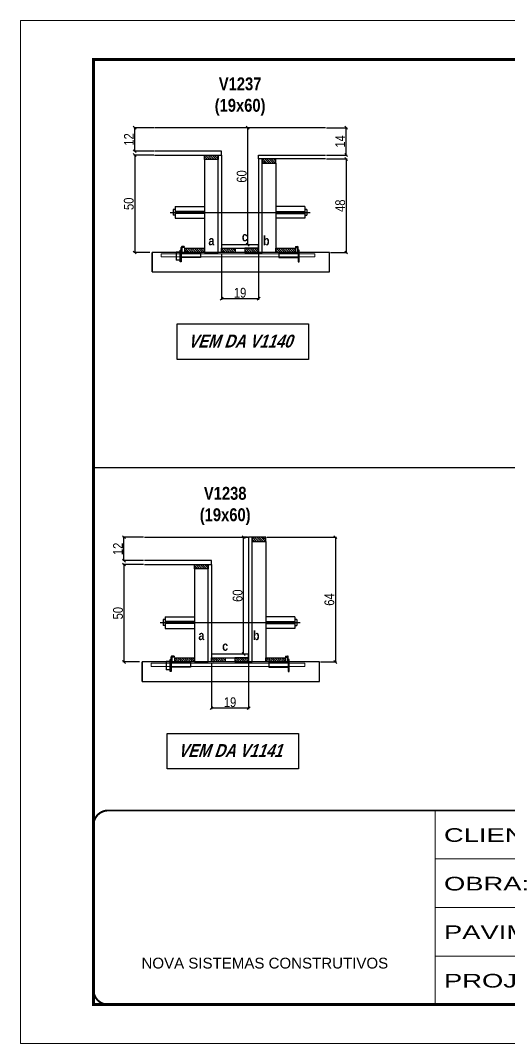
# Model space of a CAD drawing. Extents: x 3309 to 9563, y -2522 to 14608.
# Drawn here: x 3309 to 3811, y 5518 to 6568 of the extents above; entities that cross this region are included whole.
import ezdxf

# ---------------------------------------------------------------- set-up
doc = ezdxf.new("R2010")
doc.units = 0
for name, pattern in [('CONTINUO', [0]), ('DASHED', [0.75, 0.5, -0.25]), ('HIDDEN', [0.375, 0.25, -0.125])]:
    doc.linetypes.add(name, pattern=pattern)
for name, color, linetype in [('barrote', 251, 'Continuous'), ('COTA', 241, 'Continuous'), ('detalhes', 4, 'Continuous'), ('NOMENCLATURA', 7, 'Continuous'), ('Painéis', 200, 'Continuous'), ('presilha', 1, 'Continuous'), ('SARR_2.2x10', 60, 'Continuous'), ('SARR_2.2x7', 40, 'Continuous'), ('SARR_3.5x7', 81, 'Continuous'), ('TENSOR', 3, 'Continuous')]:
    doc.layers.add(name, color=color, linetype=linetype)
for name, color, linetype, lineweight in [('CONCRETO', 251, 'Continuous', 25), ('Folhas', 255, 'Continuous', 9), ('SARRAFO DE PRESSAO', 251, 'DASHED', 9), ('SCO-___-LAJ', 2, 'Continuous', 0)]:
    doc.layers.add(name, color=color, linetype=linetype, lineweight=lineweight)
doc.styles.add('ARIAL', font='arial.ttf')
doc.styles.add('COTA TECNICA 2X', font='techl___.ttf', dxfattribs={"height": 10})
doc.styles.add('TECNICA', font='techb___.ttf', dxfattribs={"height": 10})
doc.styles.add('Tecnologia', font='')
doc.styles.get('Tecnologia').set_extended_font_data('Forgotten Futurist')
doc.dimstyles.new('SECAO', dxfattribs={"dimscale": 0.333333, "dimtxt": 5, "dimasz": 9, "dimexe": 3, "dimexo": 3, "dimgap": 3, "dimtad": 1, "dimdec": 1, "dimlfac": 0.5, "dimzin": 12, "dimdsep": 46, "dimtxsty": 'COTA TECNICA 2X', "dimblk1": 'OBLIQUE', "dimblk2": 'OBLIQUE', "dimsah": 1, "dimcen": 0.9, "dimclrd": 4, "dimclre": 4, "dimclrt": 240, "dimadec": 1, "dimazin": 3, "dimtfac": 1, "dimtdec": 1, "dimtmove": 0, "dimatfit": 3, "dimfxl": 1, "dimtolj": 1, "dimtzin": 12, "dimarcsym": 0})
pattern_1 = [(135, (36751.3265, -117182.4914), (-1.122532015, -1.122532015), [])]
pattern_2 = [(135, (36741.051, -117602.7127), (-1.122532015, -1.122532015), [])]

# ---------------------------------------------------------------- blocks, each defined once
blk = doc.blocks.new('9999999999')
at = {"color": 30, "linetype": 'CONTINUO'}
for p, q in [((98564.6, 34230.2), (98564.6, 34429.4)), ((98564.6, 34379.6), (99584, 34379.6)), ((98564.6, 34329.8), (99488, 34329.8)), ((98564.6, 34280), (99488, 34280))]:
    blk.add_line(p, q, dxfattribs=at)
at = {"color": 30, "linetype": 'CONTINUO', "const_width": 2}
blk.add_lwpolyline([(99584, 34230.2), (99584, 34414.4, 0.414214), (99569, 34429.4), (98229, 34429.4, 0.414214), (98214, 34414.4), (98214, 34245.2, 0.414214), (98229, 34230.2), (99584, 34230.2)], format="xyb", dxfattribs=at)
at = {"layer": 'Folhas'}
blk.add_lwpolyline([(98139, 34190.2), (99624, 34190.2), (99624, 35240.2), (98139, 35240.2)], close=True, dxfattribs=at)
at = {"layer": 'Folhas', "color": 30, "const_width": 3}
blk.add_lwpolyline([(98214, 34230.2), (99584, 34230.2), (99584, 35200.2), (98214, 35200.2)], close=True, dxfattribs=at)
at = {"color": 7, "linetype": 'Continuous', "ltscale": 5, "style": 'ARIAL'}
blk.add_text('NOVA SISTEMAS CONSTRUTIVOS', height=11.059, dxfattribs=at).set_placement((98263.2, 34267.2))
at = {"layer": 'Folhas', "color": 7, "style": 'Tecnologia', "width": 1.5}
for s, p in [('CLIENTE:', (98573.7, 34397.2)), ('OBRA:', (98573.7, 34347.3)), ('PAVIMENTO:', (98573.7, 34297.5)), ('PROJETO:', (98573.7, 34247.7))]:
    blk.add_text(s, height=14, dxfattribs=at).set_placement(p)
blk = doc.blocks.new('_Oblique')
at = {"color": 0, "linetype": 'ByBlock', "lineweight": -2}
blk.add_line((-0.5, -0.5), (0.5, 0.5), dxfattribs=at)
blk = doc.blocks.new('*D668')
at = {"layer": 'COTA', "color": 4, "lineweight": -2, "transparency": 16777216}
for p, q in [((3515.8, 6328.7), (3515.8, 6281.2)), ((3553.8, 6328.7), (3553.8, 6281.2)), ((3553.8, 6282.2), (3515.8, 6282.2))]:
    blk.add_line(p, q, dxfattribs=at)
at = {"layer": 'Defpoints', "color": 0, "transparency": 16777216}
for p in [(3515.8, 6329.7), (3553.8, 6329.7), (3515.8, 6282.2)]:
    blk.add_point(p, dxfattribs=at)
at = {"layer": 'COTA', "color": 4, "lineweight": -2, "transparency": 16777216, "xscale": 3, "yscale": 3, "zscale": 3, "rotation": 180}
blk.add_blockref('_Oblique', (3515.8, 6282.2), dxfattribs=at)
at = {"layer": 'COTA', "color": 4, "lineweight": -2, "transparency": 16777216, "xscale": 3, "yscale": 3, "zscale": 3}
blk.add_blockref('_Oblique', (3553.8, 6282.2), dxfattribs=at)
at = {"layer": 'COTA', "color": 240, "transparency": 16777216, "insert": (3534.8, 6288.3), "char_height": 10, "attachment_point": 5, "style": 'COTA TECNICA 2X'}
blk.add_mtext('\\A1;19', dxfattribs=at)
blk = doc.blocks.new('PRESILHA METÁLICA 1')
at = {"layer": 'presilha'}
for p, q in [((7.5, 10.6), (7.5, 19.9)), ((12, 21), (8.6, 21)), ((9, 11.6), (9, 18.9)), ((12, 19.5), (9.6, 19.5)), ((12, 21), (12, 19.5)), ((0, 13), (6, 13)), ((0, 13), (0, 0)), ((6, 0), (0, 0)), ((6, 15.5), (7.5, 15.5)), ((6, -2.5), (6, 15.5)), ((6, 13), (6, 0)), ((7.5, 15.5), (7.5, -2.5)), ((37.5, 4.1), (7.5, 4.1)), ((37.5, 11), (9.6, 11)), ((37.5, 11), (37.5, 4.1)), ((7.5, -2.5), (6, -2.5))]:
    blk.add_line(p, q, dxfattribs=at)
for centre, radius, start, end in [((8.6, 19.9), 1.14, 90, 180), ((9.6, 18.9), 0.57, 90, 180), ((9.6, 11.6), 0.57, 180, 270)]:
    blk.add_arc(centre, radius, start, end, dxfattribs=at)
blk = doc.blocks.new('PRESILHA METÁLICA 2')
at = {"layer": 'presilha'}
for p, q in [((-5.2, 23.5), (-5.2, 22)), ((-5.2, 23.5), (-1.9, 23.5)), ((-5.2, 22), (-2.8, 22)), ((-2.2, 14.1), (-2.2, 21.4)), ((0.8, 18), (-0.8, 18)), ((-0.8, 18), (-0.8, 0)), ((-0.8, 14.6), (-0.8, 22.4)), ((0.8, 0), (0.8, 18)), ((-30.8, 13.5), (-30.8, 6.6)), ((-30.8, 13.5), (-2.8, 13.5)), ((-30.8, 6.6), (-0.8, 6.6)), ((-0.8, 0), (0.8, 0))]:
    blk.add_line(p, q, dxfattribs=at)
for centre, radius, start, end in [((-2.8, 21.4), 0.57, 0, 90), ((-1.9, 22.4), 1.14, 0, 90), ((-2.8, 14.1), 0.57, 270, 0)]:
    blk.add_arc(centre, radius, start, end, dxfattribs=at)
blk = doc.blocks.new('*D669')
at = {"layer": 'COTA', "color": 4, "lineweight": -2, "transparency": 16777216}
for p, q in [((3446.1, 6429.7), (3425.7, 6429.7)), ((3426.7, 6429.7), (3426.7, 6329.7)), ((3442, 6329.7), (3425.7, 6329.7))]:
    blk.add_line(p, q, dxfattribs=at)
at = {"layer": 'Defpoints', "color": 0, "transparency": 16777216}
for p in [(3447.1, 6429.7), (3426.7, 6329.7), (3443, 6329.7)]:
    blk.add_point(p, dxfattribs=at)
at = {"layer": 'COTA', "color": 4, "lineweight": -2, "transparency": 16777216, "xscale": 3, "yscale": 3, "zscale": 3}
for p, rotation in [((3426.7, 6429.7), 90), ((3426.7, 6329.7), 270)]:
    blk.add_blockref('_Oblique', p, dxfattribs=dict(at, rotation=rotation))
at = {"layer": 'COTA', "color": 240, "transparency": 16777216, "insert": (3420.6, 6379.7), "char_height": 10, "attachment_point": 5, "rotation": 90, "style": 'COTA TECNICA 2X'}
blk.add_mtext('\\A1;50', dxfattribs=at)
blk = doc.blocks.new('*D670')
at = {"layer": 'COTA', "color": 4, "lineweight": -2, "transparency": 16777216}
for p, q in [((3623.5, 6425.7), (3644.7, 6425.7)), ((3643.7, 6425.7), (3643.7, 6329.7)), ((3627.6, 6329.7), (3644.7, 6329.7))]:
    blk.add_line(p, q, dxfattribs=at)
at = {"layer": 'Defpoints', "color": 0, "transparency": 16777216}
for p in [(3622.5, 6425.7), (3626.6, 6329.7), (3643.7, 6329.7)]:
    blk.add_point(p, dxfattribs=at)
at = {"layer": 'COTA', "color": 4, "lineweight": -2, "transparency": 16777216, "xscale": 3, "yscale": 3, "zscale": 3}
for p, rotation in [((3643.7, 6425.7), 90), ((3643.7, 6329.7), 270)]:
    blk.add_blockref('_Oblique', p, dxfattribs=dict(at, rotation=rotation))
at = {"layer": 'COTA', "color": 240, "transparency": 16777216, "insert": (3637.6, 6377.7), "char_height": 10, "attachment_point": 5, "rotation": 90, "style": 'COTA TECNICA 2X'}
blk.add_mtext('\\A1;48', dxfattribs=at)
blk = doc.blocks.new('*D671')
at = {"layer": 'COTA', "color": 4, "lineweight": -2, "transparency": 16777216}
for p, q in [((3552.8, 6457.7), (3541.6, 6457.7)), ((3542.6, 6337.7), (3542.6, 6457.7)), ((3552.8, 6337.7), (3541.6, 6337.7))]:
    blk.add_line(p, q, dxfattribs=at)
at = {"layer": 'Defpoints', "color": 0, "transparency": 16777216}
for p in [(3542.6, 6457.7), (3553.8, 6457.7), (3553.8, 6337.7)]:
    blk.add_point(p, dxfattribs=at)
at = {"layer": 'COTA', "color": 4, "lineweight": -2, "transparency": 16777216, "xscale": 3, "yscale": 3, "zscale": 3}
for p, rotation in [((3542.6, 6457.7), 90), ((3542.6, 6337.7), 270)]:
    blk.add_blockref('_Oblique', p, dxfattribs=dict(at, rotation=rotation))
at = {"layer": 'COTA', "color": 240, "transparency": 16777216, "insert": (3536.5, 6407.7), "char_height": 10, "attachment_point": 5, "rotation": 90, "style": 'COTA TECNICA 2X'}
blk.add_mtext('\\A1;60', dxfattribs=at)
blk = doc.blocks.new('*D672')
at = {"layer": 'COTA', "color": 4, "lineweight": -2, "transparency": 16777216}
for p, q in [((3623.5, 6457.7), (3644.7, 6457.7)), ((3643.7, 6429.7), (3643.7, 6457.7)), ((3623.5, 6429.7), (3644.7, 6429.7))]:
    blk.add_line(p, q, dxfattribs=at)
at = {"layer": 'Defpoints', "color": 0, "transparency": 16777216}
for p in [(3622.5, 6457.7), (3643.7, 6457.7), (3622.5, 6429.7)]:
    blk.add_point(p, dxfattribs=at)
at = {"layer": 'COTA', "color": 4, "lineweight": -2, "transparency": 16777216, "xscale": 3, "yscale": 3, "zscale": 3}
for p, rotation in [((3643.7, 6457.7), 90), ((3643.7, 6429.7), 270)]:
    blk.add_blockref('_Oblique', p, dxfattribs=dict(at, rotation=rotation))
at = {"layer": 'COTA', "color": 240, "transparency": 16777216, "insert": (3637.6, 6443.7), "char_height": 10, "attachment_point": 5, "rotation": 90, "style": 'COTA TECNICA 2X'}
blk.add_mtext('\\A1;14', dxfattribs=at)
blk = doc.blocks.new('*D680')
at = {"layer": 'COTA', "color": 4, "lineweight": -2, "transparency": 16777216}
for p, q in [((3446.1, 6457.7), (3425.7, 6457.7)), ((3426.7, 6433.7), (3426.7, 6457.7)), ((3446.1, 6433.7), (3425.7, 6433.7))]:
    blk.add_line(p, q, dxfattribs=at)
at = {"layer": 'Defpoints', "color": 0, "transparency": 16777216}
for p in [(3426.7, 6457.7), (3447.1, 6457.7), (3447.1, 6433.7)]:
    blk.add_point(p, dxfattribs=at)
at = {"layer": 'COTA', "color": 4, "lineweight": -2, "transparency": 16777216, "xscale": 3, "yscale": 3, "zscale": 3}
for p, rotation in [((3426.7, 6457.7), 90), ((3426.7, 6433.7), 270)]:
    blk.add_blockref('_Oblique', p, dxfattribs=dict(at, rotation=rotation))
at = {"layer": 'COTA', "color": 240, "transparency": 16777216, "insert": (3420.7, 6445.7), "char_height": 10, "attachment_point": 5, "rotation": 90, "style": 'COTA TECNICA 2X'}
blk.add_mtext('\\A1;12', dxfattribs=at)
blk = doc.blocks.new('*D694')
at = {"layer": 'COTA', "color": 4, "lineweight": -2, "transparency": 16777216}
for p, q in [((3505.5, 5908.5), (3505.5, 5861)), ((3543.5, 5908.5), (3543.5, 5861)), ((3543.5, 5862), (3505.5, 5862))]:
    blk.add_line(p, q, dxfattribs=at)
at = {"layer": 'Defpoints', "color": 0, "transparency": 16777216}
for p in [(3505.5, 5909.5), (3543.5, 5909.5), (3505.5, 5862)]:
    blk.add_point(p, dxfattribs=at)
at = {"layer": 'COTA', "color": 4, "lineweight": -2, "transparency": 16777216, "xscale": 3, "yscale": 3, "zscale": 3, "rotation": 180}
blk.add_blockref('_Oblique', (3505.5, 5862), dxfattribs=at)
at = {"layer": 'COTA', "color": 4, "lineweight": -2, "transparency": 16777216, "xscale": 3, "yscale": 3, "zscale": 3}
blk.add_blockref('_Oblique', (3543.5, 5862), dxfattribs=at)
at = {"layer": 'COTA', "color": 240, "transparency": 16777216, "insert": (3524.5, 5868.1), "char_height": 10, "attachment_point": 5, "style": 'COTA TECNICA 2X'}
blk.add_mtext('\\A1;19', dxfattribs=at)
blk = doc.blocks.new('*D695')
at = {"layer": 'COTA', "color": 4, "lineweight": -2, "transparency": 16777216}
for p, q in [((3562.1, 6037.5), (3633.6, 6037.5)), ((3632.6, 6037.5), (3632.6, 5909.5)), ((3617.3, 5909.5), (3633.6, 5909.5))]:
    blk.add_line(p, q, dxfattribs=at)
at = {"layer": 'Defpoints', "color": 0, "transparency": 16777216}
for p in [(3561.1, 6037.5), (3616.3, 5909.5), (3632.6, 5909.5)]:
    blk.add_point(p, dxfattribs=at)
at = {"layer": 'COTA', "color": 4, "lineweight": -2, "transparency": 16777216, "xscale": 3, "yscale": 3, "zscale": 3}
for p, rotation in [((3632.6, 6037.5), 90), ((3632.6, 5909.5), 270)]:
    blk.add_blockref('_Oblique', p, dxfattribs=dict(at, rotation=rotation))
at = {"layer": 'COTA', "color": 240, "transparency": 16777216, "insert": (3626.5, 5973.5), "char_height": 10, "attachment_point": 5, "rotation": 90, "style": 'COTA TECNICA 2X'}
blk.add_mtext('\\A1;64', dxfattribs=at)
blk = doc.blocks.new('*D696')
at = {"layer": 'COTA', "color": 4, "lineweight": -2, "transparency": 16777216}
for p, q in [((3435.8, 6009.5), (3414.6, 6009.5)), ((3415.6, 6009.5), (3415.6, 5909.5)), ((3431.7, 5909.5), (3414.6, 5909.5))]:
    blk.add_line(p, q, dxfattribs=at)
at = {"layer": 'Defpoints', "color": 0, "transparency": 16777216}
for p in [(3436.8, 6009.5), (3415.6, 5909.5), (3432.7, 5909.5)]:
    blk.add_point(p, dxfattribs=at)
at = {"layer": 'COTA', "color": 4, "lineweight": -2, "transparency": 16777216, "xscale": 3, "yscale": 3, "zscale": 3}
for p, rotation in [((3415.6, 6009.5), 90), ((3415.6, 5909.5), 270)]:
    blk.add_blockref('_Oblique', p, dxfattribs=dict(at, rotation=rotation))
at = {"layer": 'COTA', "color": 240, "transparency": 16777216, "insert": (3409.5, 5959.5), "char_height": 10, "attachment_point": 5, "rotation": 90, "style": 'COTA TECNICA 2X'}
blk.add_mtext('\\A1;50', dxfattribs=at)
blk = doc.blocks.new('*D697')
at = {"layer": 'COTA', "color": 4, "lineweight": -2, "transparency": 16777216}
for p, q in [((3542.5, 6037.5), (3537.4, 6037.5)), ((3538.4, 5917.5), (3538.4, 6037.5)), ((3542.5, 5917.5), (3537.4, 5917.5))]:
    blk.add_line(p, q, dxfattribs=at)
at = {"layer": 'Defpoints', "color": 0, "transparency": 16777216}
for p in [(3538.4, 6037.5), (3543.5, 6037.5), (3543.5, 5917.5)]:
    blk.add_point(p, dxfattribs=at)
at = {"layer": 'COTA', "color": 4, "lineweight": -2, "transparency": 16777216, "xscale": 3, "yscale": 3, "zscale": 3}
for p, rotation in [((3538.4, 6037.5), 90), ((3538.4, 5917.5), 270)]:
    blk.add_blockref('_Oblique', p, dxfattribs=dict(at, rotation=rotation))
at = {"layer": 'COTA', "color": 240, "transparency": 16777216, "insert": (3532.3, 5977.5), "char_height": 10, "attachment_point": 5, "rotation": 90, "style": 'COTA TECNICA 2X'}
blk.add_mtext('\\A1;60', dxfattribs=at)
blk = doc.blocks.new('*D698')
at = {"layer": 'COTA', "color": 4, "lineweight": -2, "transparency": 16777216}
for p, q in [((3435.8, 6037.5), (3414.6, 6037.5)), ((3415.6, 6013.5), (3415.6, 6037.5)), ((3435.8, 6013.5), (3414.6, 6013.5))]:
    blk.add_line(p, q, dxfattribs=at)
at = {"layer": 'Defpoints', "color": 0, "transparency": 16777216}
for p in [(3415.6, 6037.5), (3436.8, 6037.5), (3436.8, 6013.5)]:
    blk.add_point(p, dxfattribs=at)
at = {"layer": 'COTA', "color": 4, "lineweight": -2, "transparency": 16777216, "xscale": 3, "yscale": 3, "zscale": 3}
for p, rotation in [((3415.6, 6037.5), 90), ((3415.6, 6013.5), 270)]:
    blk.add_blockref('_Oblique', p, dxfattribs=dict(at, rotation=rotation))
at = {"layer": 'COTA', "color": 240, "transparency": 16777216, "insert": (3409.5, 6025.5), "char_height": 10, "attachment_point": 5, "rotation": 90, "style": 'COTA TECNICA 2X'}
blk.add_mtext('\\A1;12', dxfattribs=at)

msp = doc.modelspace()

# ---------------------------------------------------------------- hatches: boundary and pattern name
at = {"layer": 'SARR_2.2x10'}
h = msp.add_hatch(dxfattribs=at)
h.set_pattern_fill('ANSI31', color=256, scale=0.5, angle=90)
h.set_pattern_definition([(135, (36671.7265, -117182.4914), (-1.122532015, -1.122532015), [])])
h.paths.add_polyline_path([(3478.19, 6334.08), (3478.19, 6329.68), (3498.19, 6329.68), (3498.19, 6334.08)])
h = msp.add_hatch(dxfattribs=at)
h.set_pattern_fill('ANSI31', color=256, scale=0.5, angle=90)
h.set_pattern_definition([(135, (36764.9265, -117182.4914), (-1.122532015, -1.122532015), [])])
h.paths.add_polyline_path([(3571.39, 6334.08), (3571.39, 6329.68), (3591.39, 6329.68), (3591.39, 6334.08)])
h = msp.add_hatch(dxfattribs=at)
h.set_pattern_fill('ANSI31', color=256, scale=0.5, angle=90)
h.set_pattern_definition([(135, (36661.451, -117602.7127), (-1.122532015, -1.122532015), [])])
h.paths.add_polyline_path([(3467.91, 5913.86), (3467.91, 5909.46), (3487.91, 5909.46), (3487.91, 5913.86)])
h = msp.add_hatch(dxfattribs=at)
h.set_pattern_fill('ANSI31', color=256, scale=0.5, angle=90)
h.set_pattern_definition([(135, (36754.651, -117602.7127), (-1.122532015, -1.122532015), [])])
h.paths.add_polyline_path([(3561.11, 5913.86), (3561.11, 5909.46), (3581.11, 5909.46), (3581.11, 5913.86)])
at = {"layer": 'SARR_2.2x7'}
h = msp.add_hatch(dxfattribs=at)
h.set_pattern_fill('ANSI31', color=256, scale=0.5, angle=90)
h.set_pattern_definition([(135, (36685.7265, -117086.8914), (-1.122532015, -1.122532015), [])])
h.paths.add_polyline_path([(3512.19, 6429.68), (3512.19, 6425.28), (3498.19, 6425.28), (3498.19, 6429.68)])
h = msp.add_hatch(dxfattribs=at)
h.set_pattern_fill('ANSI31', color=256, scale=0.5, angle=90)
h.set_pattern_definition([(135, (36665.7265, -117090.8914), (-1.122532015, -1.122532015), [])])
h.paths.add_polyline_path([(3557.39, 6425.68), (3557.39, 6421.28), (3571.39, 6421.28), (3571.39, 6425.68)])
h = msp.add_hatch(dxfattribs=at)
h.set_pattern_fill('ANSI31', color=256, scale=0.5, angle=90)
h.set_pattern_definition(pattern_1)
h.paths.add_polyline_path([(3529.79, 6329.68), (3529.79, 6334.08), (3515.79, 6334.08), (3515.79, 6329.68)])
h = msp.add_hatch(dxfattribs=at)
h.set_pattern_fill('ANSI31', color=256, scale=0.5, angle=90)
h.set_pattern_definition(pattern_1)
h.paths.add_polyline_path([(3539.79, 6334.08), (3539.79, 6329.68), (3553.79, 6329.68), (3553.79, 6334.08)])
h = msp.add_hatch(dxfattribs=at)
h.set_pattern_fill('ANSI31', color=256, scale=0.5, angle=90)
h.set_pattern_definition([(135, (36675.451, -117479.1127), (-1.122532015, -1.122532015), [])])
h.paths.add_polyline_path([(3547.11, 6037.46), (3547.11, 6033.06), (3561.11, 6033.06), (3561.11, 6037.46)])
h = msp.add_hatch(dxfattribs=at)
h.set_pattern_fill('ANSI31', color=256, scale=0.5, angle=90)
h.set_pattern_definition([(135, (36655.451, -117507.1127), (-1.122532015, -1.122532015), [])])
h.paths.add_polyline_path([(3501.91, 6009.46), (3501.91, 6005.06), (3487.91, 6005.06), (3487.91, 6009.46)])
h = msp.add_hatch(dxfattribs=at)
h.set_pattern_fill('ANSI31', color=256, scale=0.5, angle=90)
h.set_pattern_definition(pattern_2)
h.paths.add_polyline_path([(3519.51, 5909.46), (3519.51, 5913.86), (3505.51, 5913.86), (3505.51, 5909.46)])
h = msp.add_hatch(dxfattribs=at)
h.set_pattern_fill('ANSI31', color=256, scale=0.5, angle=90)
h.set_pattern_definition(pattern_2)
h.paths.add_polyline_path([(3529.51, 5913.86), (3529.51, 5909.46), (3543.51, 5909.46), (3543.51, 5913.86)])

# ---------------------------------------------------------------- linework, layer by layer
at = {"ltscale": 3}
for p, q in [((3466.19, 6373.85), (3466.19, 6367.85)), ((3468.19, 6373.85), (3466.19, 6373.85)), ((3468.19, 6376.85), (3468.19, 6364.85)), ((3468.19, 6376.85), (3498.19, 6376.85)), ((3601.39, 6376.85), (3571.39, 6376.85)), ((3601.39, 6376.85), (3601.39, 6364.85)), ((3603.39, 6373.85), (3601.39, 6373.85)), ((3603.39, 6373.85), (3603.39, 6367.85)), ((3468.19, 6367.85), (3466.19, 6367.85)), ((3498.19, 6371.85), (3468.19, 6371.85)), ((3498.19, 6369.85), (3468.19, 6369.85)), ((3468.19, 6364.85), (3498.19, 6364.85)), ((3571.39, 6371.85), (3601.39, 6371.85)), ((3571.39, 6369.85), (3601.39, 6369.85)), ((3601.39, 6364.85), (3571.39, 6364.85)), ((3601.39, 6367.85), (3603.39, 6367.85)), ((3457.91, 5955.91), (3457.91, 5943.91)), ((3457.91, 5955.91), (3487.91, 5955.91)), ((3591.11, 5955.91), (3561.11, 5955.91)), ((3591.11, 5955.91), (3591.11, 5943.91)), ((3455.91, 5952.91), (3455.91, 5946.91)), ((3457.91, 5952.91), (3455.91, 5952.91)), ((3457.91, 5946.91), (3455.91, 5946.91)), ((3487.91, 5950.91), (3457.91, 5950.91)), ((3487.91, 5948.91), (3457.91, 5948.91)), ((3457.91, 5943.91), (3487.91, 5943.91)), ((3561.11, 5950.91), (3591.11, 5950.91)), ((3561.11, 5948.91), (3591.11, 5948.91)), ((3591.11, 5943.91), (3561.11, 5943.91)), ((3593.11, 5952.91), (3591.11, 5952.91)), ((3591.11, 5946.91), (3593.11, 5946.91)), ((3593.11, 5952.91), (3593.11, 5946.91))]:
    msp.add_line(p, q, dxfattribs=at)
at = {"layer": 'barrote'}
for points in [[(3444.73, 6309.68), (3626.65, 6309.68), (3626.65, 6329.68), (3444.73, 6329.68)], [(3434.46, 5889.46), (3616.37, 5889.46), (3616.37, 5909.46), (3434.46, 5909.46)]]:
    msp.add_lwpolyline(points, close=True, dxfattribs=at)
at = {"layer": 'CONCRETO', "linetype": 'Continuous'}
for p, q in [((3622.49, 6457.68), (3447.09, 6457.68)), ((3436.81, 6037.46), (3543.51, 6037.46))]:
    msp.add_line(p, q, dxfattribs=at)
at = {"layer": 'COTA'}
msp.add_line((3384.37, 6108.92), (4754.37, 6108.92), dxfattribs=at)
at = {"layer": 'detalhes', "color": 250}
for p, q in [((3444.73, 6309.68), (3444.73, 6329.68)), ((3434.46, 5889.46), (3434.46, 5909.46))]:
    msp.add_line(p, q, dxfattribs=at)
at = {"layer": 'NOMENCLATURA', "elevation": 0}
for points in [[(3470.35, 6256.32), (3604.89, 6256.32), (3604.89, 6219.86), (3470.35, 6219.86)], [(3460.08, 5836.1), (3594.61, 5836.1), (3594.61, 5799.64), (3460.08, 5799.64)]]:
    msp.add_lwpolyline(points, close=True, dxfattribs=at)
at = {"layer": 'Painéis', "linetype": 'Continuous', "elevation": 0}
for points in [[(3447.09, 6429.68), (3515.79, 6429.68), (3515.79, 6433.68), (3447.09, 6433.68)], [(3622.49, 6425.68), (3553.79, 6425.68), (3553.79, 6429.68), (3622.49, 6429.68)], [(3436.81, 6009.46), (3505.51, 6009.46), (3505.51, 6013.46), (3436.81, 6013.46)]]:
    msp.add_lwpolyline(points, dxfattribs=at)
at = {"layer": 'Painéis', "linetype": 'Continuous'}
for points in [[(3512.19, 6329.68), (3512.19, 6429.68), (3515.79, 6429.68), (3515.79, 6329.68)], [(3557.39, 6329.68), (3557.39, 6425.68), (3553.79, 6425.68), (3553.79, 6329.68)], [(3553.79, 6337.68), (3515.79, 6337.68), (3515.79, 6334.08), (3553.79, 6334.08)], [(3547.11, 5909.46), (3547.11, 6037.46), (3543.51, 6037.46), (3543.51, 5909.46)], [(3501.91, 5909.46), (3501.91, 6009.46), (3505.51, 6009.46), (3505.51, 5909.46)], [(3543.51, 5917.46), (3505.51, 5917.46), (3505.51, 5913.86), (3543.51, 5913.86)]]:
    msp.add_lwpolyline(points, close=True, dxfattribs=at)
at = {"layer": 'SARR_2.2x10'}
for points in [[(3478.19, 6334.08), (3498.19, 6334.08), (3498.19, 6329.68), (3478.19, 6329.68)], [(3571.39, 6334.08), (3591.39, 6334.08), (3591.39, 6329.68), (3571.39, 6329.68)], [(3467.91, 5913.86), (3487.91, 5913.86), (3487.91, 5909.46), (3467.91, 5909.46)], [(3561.11, 5913.86), (3581.11, 5913.86), (3581.11, 5909.46), (3561.11, 5909.46)]]:
    msp.add_lwpolyline(points, close=True, dxfattribs=at)
at = {"layer": 'SARR_2.2x7', "elevation": 0}
for points in [[(3498.19, 6429.68), (3512.19, 6429.68), (3512.19, 6425.28), (3498.19, 6425.28)], [(3571.39, 6425.68), (3557.39, 6425.68), (3557.39, 6421.28), (3571.39, 6421.28)], [(3561.11, 6037.46), (3547.11, 6037.46), (3547.11, 6033.06), (3561.11, 6033.06)], [(3487.91, 6009.46), (3501.91, 6009.46), (3501.91, 6005.06), (3487.91, 6005.06)]]:
    msp.add_lwpolyline(points, close=True, dxfattribs=at)
at = {"layer": 'SARR_2.2x7'}
for points in [[(3515.79, 6334.08), (3529.79, 6334.08), (3529.79, 6329.68), (3515.79, 6329.68)], [(3553.79, 6334.08), (3539.79, 6334.08), (3539.79, 6329.68), (3553.79, 6329.68)], [(3505.51, 5913.86), (3519.51, 5913.86), (3519.51, 5909.46), (3505.51, 5909.46)], [(3543.51, 5913.86), (3529.51, 5913.86), (3529.51, 5909.46), (3543.51, 5909.46)]]:
    msp.add_lwpolyline(points, close=True, dxfattribs=at)
at = {"layer": 'SARR_3.5x7'}
for points in [[(3512.19, 6425.28), (3498.19, 6425.28), (3498.19, 6329.68), (3512.19, 6329.68)], [(3557.39, 6421.28), (3571.39, 6421.28), (3571.39, 6329.68), (3557.39, 6329.68)], [(3547.11, 6033.06), (3561.11, 6033.06), (3561.11, 5909.46), (3547.11, 5909.46)], [(3501.91, 6005.06), (3487.91, 6005.06), (3487.91, 5909.46), (3501.91, 5909.46)]]:
    msp.add_lwpolyline(points, close=True, dxfattribs=at)
at = {"layer": 'SCO-___-LAJ', "color": 1}
for points in [[(3453.73, 6328.34), (3611.57, 6328.34), (3611.57, 6325.15), (3453.73, 6325.15)], [(3443.46, 5908.12), (3601.29, 5908.12), (3601.29, 5904.92), (3443.46, 5904.92)]]:
    msp.add_lwpolyline(points, close=True, dxfattribs=at)
at = {"layer": 'TENSOR', "linetype": 'HIDDEN', "ltscale": 0.5}
for p, q in [((3463.19, 6370.85), (3606.69, 6370.85)), ((3452.91, 5949.91), (3596.42, 5949.91))]:
    msp.add_line(p, q, dxfattribs=at)

# ---------------------------------------------------------------- block references
at = {"layer": 'presilha', "xscale": 0.6666666666666666, "yscale": 0.6666666666666666, "zscale": 0.6666666666666666}
for name, p in [('PRESILHA METÁLICA 1', (3469.32, 6321.71)), ('PRESILHA METÁLICA 2', (3595.07, 6320.05)), ('PRESILHA METÁLICA 1', (3459.04, 5901.49)), ('PRESILHA METÁLICA 2', (3584.79, 5899.82))]:
    msp.add_blockref(name, p, dxfattribs=at)
at = {"layer": 'SARRAFO DE PRESSAO', "color": 6, "linetype": 'ByBlock'}
msp.add_blockref('9999999999', (-94829.61, -28672.37), dxfattribs=at)

# ---------------------------------------------------------------- texts
at = {"layer": 'detalhes', "style": 'TECNICA'}
for s, p in [('a', (3502.31, 6337.04)), ('c', (3536.61, 6341.15)), ('b', (3558.29, 6337.03)), ('a', (3492.04, 5931.89)), ('b', (3548.01, 5931.88)), ('c', (3516.4, 5920.93))]:
    msp.add_text(s, height=9.6, dxfattribs=at).set_placement(p)
at = {"layer": 'NOMENCLATURA', "char_height": 13.2, "attachment_point": 2, "style": 'TECNICA'}
for s, insert in [('V1237\\P(19x60)', (3534.82, 6509.37)), ('V1238\\P(19x60)', (3519.51, 6089.15))]:
    msp.add_mtext_dynamic_manual_height_columns(s, width=300.2766, gutter_width=1, heights=[0], dxfattribs=dict(at, insert=insert))
at = {"layer": 'NOMENCLATURA', "char_height": 13.2, "width": 300.2766, "attachment_point": 2, "style": 'TECNICA'}
for s, insert in [('{\\Q19;VEM DA V1140}', (3534.79, 6245.36)), ('{\\Q19;VEM DA V1141}', (3524.51, 5825.13))]:
    msp.add_mtext(s, dxfattribs=dict(at, insert=insert))

# ---------------------------------------------------------------- dimensions: what is measured, and where the dimension line sits
at = {"layer": 'COTA'}
for base, p1, p2, picture, middle in [((3426.74, 6457.68), (3447.09, 6433.68), (3447.09, 6457.68), '*D680', (3420.68, 6445.68)), ((3643.71, 6457.68), (3622.49, 6429.68), (3622.49, 6457.68), '*D672', (3637.63, 6443.68)), ((3426.74, 6329.68, 0), (3447.09, 6429.68), (3442.97, 6329.68, 0), '*D669', (3420.63, 6379.68, 0)), ((3643.71, 6329.68, 0), (3622.49, 6425.68), (3626.6, 6329.68, 0), '*D670', (3637.61, 6377.68, 0)), ((3415.59, 6037.46), (3436.81, 6013.46), (3436.81, 6037.46), '*D698', (3409.54, 6025.46)), ((3538.44, 6037.46), (3543.51, 5917.46), (3543.51, 6037.46), '*D697', (3532.34, 5977.46)), ((3632.56, 5909.46, 0), (3561.11, 6037.46), (3616.33, 5909.46, 0), '*D695', (3626.46, 5973.46, 0)), ((3415.59, 5909.46, 0), (3436.81, 6009.46), (3432.7, 5909.46, 0), '*D696', (3409.48, 5959.46, 0))]:
    dim = msp.add_linear_dim(base=base, p1=p1, p2=p2, angle=90, dimstyle='SECAO', dxfattribs=at)
    dim.commit()
    dim.dimension.update_dxf_attribs({"geometry": picture, "text_midpoint": middle})
for base, p1, p2, angle, picture, middle in [((3542.61, 6457.68), (3553.79, 6337.68), (3553.79, 6457.68), 90, '*D671', (3542.61, 6407.68)), ((3515.79, 6282.21), (3553.79, 6329.68), (3515.79, 6329.68), 180, '*D668', (3534.79, 6282.21)), ((3505.51, 5861.98), (3543.51, 5909.46), (3505.51, 5909.46), 180, '*D694', (3524.51, 5861.98))]:
    dim = msp.add_linear_dim(base=base, p1=p1, p2=p2, angle=angle, dimstyle='SECAO', dxfattribs=at)
    dim.commit()
    dim.dimension.update_dxf_attribs({"geometry": picture, "text_midpoint": middle, "dimtype": 160})

doc.saveas('drawing.dxf')
